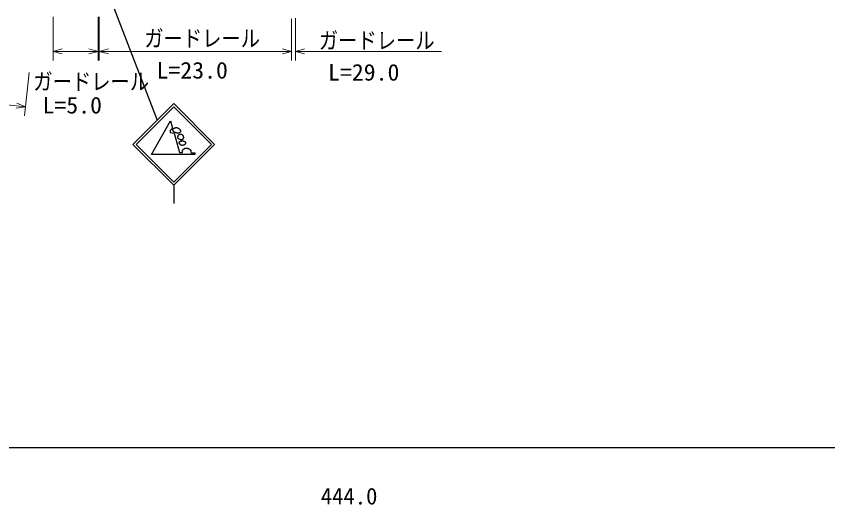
# Model space of a CAD drawing. Units: millimetres on the paper. Extents: x 40 to 680, y 20 to 380.
# Drawn here: x 475.4 to 564.7, y 198.7 to 252.5 of the extents above; entities that cross this region are included whole.
import ezdxf
from ezdxf.enums import TextEntityAlignment as Align

# ---------------------------------------------------------------- set-up
doc = ezdxf.new("R2010")
doc.units = ezdxf.units.MM
for name, color, linetype, lineweight in [('M-STR-HTXT', 7, 'Continuous', 13), ('M-STR-STRC', 7, 'Continuous', 25), ('M-TTL-BAND', 7, 'Continuous', 25)]:
    doc.layers.add(name, color=color, linetype=linetype, lineweight=lineweight)
doc.styles.add('ＭＳ ゴシック', font='')
doc.styles.get('ＭＳ ゴシック').set_extended_font_data('MS Gothic')

msp = doc.modelspace()

# ---------------------------------------------------------------- linework, layer by layer
at = {"layer": 'M-STR-HTXT'}
for p, q in [((479.412, 252.407), (479.412, 247.605)), ((484.362, 247.605), (484.362, 252.407)), ((484.505, 252.407), (484.505, 247.605)), ((505.669, 247.605), (505.669, 252.192)), ((506.096, 252.264), (506.096, 247.605)), ((479.412, 248.605), (480.412, 248.885)), ((480.412, 248.325), (479.412, 248.605)), ((479.412, 248.605), (484.362, 248.605)), ((483.362, 248.885), (484.362, 248.605)), ((484.362, 248.605), (483.362, 248.325)), ((484.505, 248.605), (485.505, 248.885)), ((485.505, 248.325), (484.505, 248.605)), ((484.505, 248.605), (505.669, 248.605)), ((504.669, 248.885), (505.669, 248.605)), ((505.669, 248.605), (504.669, 248.325)), ((506.096, 248.605), (507.096, 248.885)), ((507.096, 248.325), (506.096, 248.605)), ((506.096, 248.605), (522.164, 248.605)), ((476.279, 241.523), (476.794, 246.274)), ((447.906, 245.602), (476.387, 242.517)), ((476.387, 242.517), (475.363, 242.346)), ((475.423, 242.903), (476.387, 242.517))]:
    msp.add_line(p, q, dxfattribs=at)
at = {"layer": 'M-STR-STRC'}
for p, q in [((479.164, 271.288), (490.877, 241.06)), ((488.19, 238.372), (492.69, 242.872)), ((488.543, 238.372), (492.69, 242.519)), ((497.19, 238.372), (492.69, 242.872)), ((496.836, 238.372), (492.69, 242.519)), ((490.255, 237.261), (492.328, 240.962)), ((492.328, 240.962), (492.559, 240.154)), ((492.559, 240.154), (492.314, 239.923)), ((492.314, 239.923), (492.314, 239.671)), ((492.314, 239.671), (492.732, 239.606)), ((492.591, 239.956), (492.593, 239.977)), ((492.592, 239.935), (492.591, 239.956)), ((492.595, 239.916), (492.592, 239.935)), ((492.593, 239.977), (492.597, 239.999)), ((492.597, 239.999), (492.604, 240.021)), ((492.604, 240.021), (492.614, 240.042)), ((492.616, 239.872), (492.611, 239.881)), ((492.614, 240.042), (492.625, 240.063)), ((492.623, 239.864), (492.616, 239.872)), ((492.629, 239.854), (492.623, 239.864)), ((492.625, 240.063), (492.639, 240.081)), ((492.637, 239.844), (492.629, 239.854)), ((492.644, 239.834), (492.637, 239.844)), ((492.639, 240.081), (492.656, 240.097)), ((492.653, 239.822), (492.644, 239.834)), ((492.671, 239.799), (492.653, 239.822)), ((492.656, 240.097), (492.674, 240.111)), ((492.689, 239.778), (492.671, 239.799)), ((492.674, 240.111), (492.71, 240.132)), ((492.707, 239.76), (492.689, 239.778)), ((492.725, 239.745), (492.707, 239.76)), ((492.71, 240.132), (492.745, 240.152)), ((492.743, 239.732), (492.725, 239.745)), ((492.732, 239.606), (493.338, 237.478)), ((492.762, 239.721), (492.743, 239.732)), ((492.745, 240.152), (492.781, 240.17)), ((492.781, 239.711), (492.762, 239.721)), ((492.781, 240.17), (492.817, 240.186)), ((492.8, 239.702), (492.781, 239.711)), ((492.82, 239.693), (492.8, 239.702)), ((492.817, 240.186), (492.853, 240.2)), ((492.84, 239.685), (492.82, 239.693)), ((492.886, 239.668), (492.84, 239.685)), ((492.853, 240.2), (492.889, 240.211)), ((492.934, 239.652), (492.886, 239.668)), ((492.889, 240.211), (492.925, 240.219)), ((492.925, 240.219), (492.962, 240.223)), ((492.983, 239.637), (492.934, 239.652)), ((492.962, 240.223), (492.998, 240.223)), ((493.034, 239.625), (492.983, 239.637)), ((492.998, 240.223), (493.035, 240.219)), ((493.086, 239.616), (493.034, 239.625)), ((493.035, 240.219), (493.071, 240.211)), ((493.071, 240.211), (493.106, 240.201)), ((493.137, 239.611), (493.086, 239.616)), ((493.106, 240.201), (493.14, 240.188)), ((493.188, 239.612), (493.137, 239.611)), ((493.14, 240.188), (493.173, 240.173)), ((493.173, 240.173), (493.205, 240.155)), ((493.238, 239.619), (493.188, 239.612)), ((493.205, 240.155), (493.236, 240.134)), ((493.252, 239.42), (493.232, 239.405)), ((493.236, 240.134), (493.266, 240.112)), ((493.286, 239.634), (493.238, 239.619)), ((493.273, 239.432), (493.252, 239.42)), ((493.266, 240.112), (493.296, 240.087)), ((493.295, 239.444), (493.273, 239.432)), ((493.331, 239.656), (493.286, 239.634)), ((493.317, 239.454), (493.295, 239.444)), ((493.296, 240.087), (493.325, 240.06)), ((493.341, 239.462), (493.317, 239.454)), ((493.325, 240.06), (493.353, 240.031)), ((493.35, 239.669), (493.331, 239.656)), ((493.365, 239.468), (493.341, 239.462)), ((493.368, 239.683), (493.35, 239.669)), ((493.353, 240.031), (493.369, 240.013)), ((493.389, 239.473), (493.365, 239.468)), ((493.385, 239.698), (493.368, 239.683)), ((493.369, 240.013), (493.385, 239.994)), ((493.385, 239.994), (493.4, 239.974)), ((493.4, 239.715), (493.385, 239.698)), ((493.414, 239.477), (493.389, 239.473)), ((493.4, 239.974), (493.414, 239.955)), ((493.414, 239.732), (493.4, 239.715)), ((493.414, 239.955), (493.426, 239.934)), ((493.427, 239.751), (493.414, 239.732)), ((493.439, 239.478), (493.414, 239.477)), ((493.426, 239.934), (493.437, 239.914)), ((493.437, 239.77), (493.427, 239.751)), ((493.437, 239.914), (493.445, 239.893)), ((493.445, 239.79), (493.437, 239.77)), ((493.466, 239.478), (493.439, 239.478)), ((493.445, 239.893), (493.451, 239.872)), ((493.451, 239.809), (493.445, 239.79)), ((493.451, 239.872), (493.454, 239.851)), ((493.454, 239.829), (493.451, 239.809)), ((493.454, 239.851), (493.454, 239.829)), ((493.492, 239.476), (493.466, 239.478)), ((493.518, 239.472), (493.492, 239.476)), ((493.543, 239.466), (493.518, 239.472)), ((493.568, 239.458), (493.543, 239.466)), ((493.593, 239.449), (493.568, 239.458)), ((493.616, 239.437), (493.593, 239.449)), ((493.639, 239.424), (493.616, 239.437)), ((493.661, 239.41), (493.639, 239.424)), ((493.119, 239.196), (493.118, 239.186)), ((493.118, 239.186), (493.118, 239.175)), ((493.118, 239.175), (493.119, 239.165)), ((493.12, 239.206), (493.119, 239.196)), ((493.119, 239.165), (493.121, 239.155)), ((493.121, 239.217), (493.12, 239.206)), ((493.124, 239.227), (493.121, 239.217)), ((493.121, 239.155), (493.123, 239.145)), ((493.123, 239.145), (493.14, 239.103)), ((493.126, 239.237), (493.124, 239.227)), ((493.129, 239.247), (493.126, 239.237)), ((493.134, 239.264), (493.129, 239.247)), ((493.14, 239.279), (493.134, 239.264)), ((493.147, 239.295), (493.14, 239.279)), ((493.14, 239.103), (493.165, 239.065)), ((493.154, 239.31), (493.147, 239.295)), ((493.163, 239.325), (493.154, 239.31)), ((493.171, 239.339), (493.163, 239.325)), ((493.165, 239.065), (493.196, 239.03)), ((493.181, 239.352), (493.171, 239.339)), ((493.191, 239.365), (493.181, 239.352)), ((493.202, 239.377), (493.191, 239.365)), ((493.196, 239.03), (493.232, 239)), ((493.214, 239.389), (493.202, 239.377)), ((493.232, 239.405), (493.214, 239.389)), ((493.232, 239), (493.273, 238.974)), ((493.273, 238.974), (493.318, 238.952)), ((493.303, 238.545), (493.304, 238.561)), ((493.304, 238.53), (493.303, 238.545)), ((493.304, 238.561), (493.305, 238.577)), ((493.307, 238.515), (493.304, 238.53)), ((493.305, 238.577), (493.308, 238.592)), ((493.308, 238.592), (493.313, 238.608)), ((493.313, 238.608), (493.318, 238.622)), ((493.318, 238.952), (493.366, 238.935)), ((493.318, 238.622), (493.326, 238.636)), ((493.326, 238.636), (493.334, 238.648)), ((493.334, 238.648), (493.345, 238.659)), ((493.345, 238.659), (493.372, 238.682)), ((493.366, 238.935), (493.415, 238.922)), ((493.372, 238.682), (493.402, 238.701)), ((493.402, 238.701), (493.434, 238.716)), ((493.415, 238.922), (493.466, 238.914)), ((493.434, 238.716), (493.467, 238.729)), ((493.466, 238.914), (493.517, 238.911)), ((493.467, 238.729), (493.502, 238.739)), ((493.502, 238.739), (493.538, 238.746)), ((493.517, 238.911), (493.542, 238.911)), ((493.538, 238.746), (493.575, 238.751)), ((493.542, 238.911), (493.567, 238.913)), ((493.567, 238.913), (493.591, 238.916)), ((493.575, 238.751), (493.613, 238.754)), ((493.591, 238.916), (493.615, 238.921)), ((493.613, 238.754), (493.652, 238.755)), ((493.615, 238.921), (493.638, 238.928)), ((493.638, 238.928), (493.66, 238.936)), ((493.652, 238.755), (493.691, 238.754)), ((493.66, 238.936), (493.68, 238.947)), ((493.681, 239.393), (493.661, 239.41)), ((493.68, 238.947), (493.699, 238.96)), ((493.7, 239.375), (493.681, 239.393)), ((493.691, 238.754), (493.715, 238.753)), ((493.699, 238.96), (493.717, 238.975)), ((493.718, 239.356), (493.7, 239.375)), ((493.715, 238.753), (493.739, 238.751)), ((493.717, 238.975), (493.732, 238.992)), ((493.734, 239.336), (493.718, 239.356)), ((493.732, 238.992), (493.744, 239.007)), ((493.748, 239.314), (493.734, 239.336)), ((493.739, 238.751), (493.762, 238.749)), ((493.744, 239.007), (493.754, 239.024)), ((493.761, 239.292), (493.748, 239.314)), ((493.754, 239.024), (493.763, 239.04)), ((493.771, 239.268), (493.761, 239.292)), ((493.762, 238.749), (493.785, 238.746)), ((493.763, 239.04), (493.771, 239.057)), ((493.78, 239.244), (493.771, 239.268)), ((493.771, 239.057), (493.778, 239.075)), ((493.778, 239.075), (493.784, 239.093)), ((493.787, 239.219), (493.78, 239.244)), ((493.784, 239.093), (493.788, 239.111)), ((493.785, 238.746), (493.807, 238.742)), ((493.791, 239.194), (493.787, 239.219)), ((493.788, 239.111), (493.791, 239.13)), ((493.793, 239.168), (493.791, 239.194)), ((493.791, 239.13), (493.793, 239.149)), ((493.793, 239.149), (493.793, 239.168)), ((493.807, 238.742), (493.828, 238.737)), ((493.828, 238.737), (493.849, 238.73)), ((493.849, 238.73), (493.87, 238.722)), ((493.87, 238.722), (493.889, 238.711)), ((493.889, 238.711), (493.908, 238.699)), ((493.908, 238.699), (493.923, 238.687)), ((493.923, 238.687), (493.938, 238.673)), ((493.938, 238.673), (493.951, 238.659)), ((493.951, 238.659), (493.963, 238.643)), ((493.963, 238.643), (493.974, 238.627)), ((493.974, 238.627), (493.983, 238.609)), ((493.983, 238.609), (493.99, 238.592)), ((493.99, 238.592), (493.996, 238.573)), ((493.996, 238.573), (494, 238.555)), ((494, 238.555), (494.001, 238.536)), ((494.001, 238.536), (494, 238.521)), ((488.19, 238.372), (492.69, 233.872)), ((488.543, 238.372), (492.69, 234.225)), ((492.69, 234.225), (496.836, 238.372)), ((492.69, 233.872), (497.19, 238.372)), ((493.312, 238.498), (493.307, 238.515)), ((493.318, 238.481), (493.312, 238.498)), ((493.327, 238.466), (493.318, 238.481)), ((493.338, 238.452), (493.327, 238.466)), ((493.35, 238.437), (493.338, 238.452)), ((493.363, 238.423), (493.35, 238.437)), ((493.378, 238.409), (493.363, 238.423)), ((493.393, 238.394), (493.378, 238.409)), ((493.41, 238.378), (493.393, 238.394)), ((493.428, 238.36), (493.41, 238.378)), ((493.45, 238.339), (493.428, 238.36)), ((493.473, 238.321), (493.45, 238.339)), ((493.495, 238.306), (493.473, 238.321)), ((493.517, 238.294), (493.495, 238.306)), ((493.54, 238.284), (493.517, 238.294)), ((493.562, 238.276), (493.54, 238.284)), ((493.585, 238.271), (493.562, 238.276)), ((493.608, 238.267), (493.585, 238.271)), ((493.631, 238.266), (493.608, 238.267)), ((493.655, 238.266), (493.631, 238.266)), ((493.648, 237.687), (493.661, 237.705)), ((493.648, 237.478), (493.648, 237.687)), ((493.685, 238.268), (493.655, 238.266)), ((493.661, 237.705), (493.674, 237.724)), ((493.674, 237.724), (493.686, 237.743)), ((493.716, 238.273), (493.685, 238.268)), ((493.686, 237.743), (493.699, 237.761)), ((493.699, 237.761), (493.713, 237.778)), ((493.713, 237.778), (493.727, 237.796)), ((493.746, 238.28), (493.716, 238.273)), ((493.727, 237.796), (493.741, 237.813)), ((493.741, 237.813), (493.756, 237.829)), ((493.777, 238.29), (493.746, 238.28)), ((493.756, 237.829), (493.772, 237.844)), ((493.772, 237.844), (493.788, 237.859)), ((493.807, 238.302), (493.777, 238.29)), ((493.788, 237.859), (493.817, 237.88)), ((493.836, 238.316), (493.807, 238.302)), ((493.817, 237.88), (493.847, 237.9)), ((493.864, 238.333), (493.836, 238.316)), ((493.847, 237.9), (493.879, 237.916)), ((493.891, 238.352), (493.864, 238.333)), ((493.879, 237.916), (493.913, 237.931)), ((493.915, 238.373), (493.891, 238.352)), ((493.913, 237.931), (493.948, 237.943)), ((493.938, 238.396), (493.915, 238.373)), ((493.949, 238.409), (493.938, 238.396)), ((493.948, 237.943), (493.983, 237.952)), ((493.959, 238.421), (493.949, 238.409)), ((493.968, 238.435), (493.959, 238.421)), ((493.976, 238.448), (493.968, 238.435)), ((493.983, 238.462), (493.976, 238.448)), ((493.989, 238.477), (493.983, 238.462)), ((493.983, 237.952), (494.02, 237.959)), ((493.994, 238.491), (493.989, 238.477)), ((493.998, 238.506), (493.994, 238.491)), ((494, 238.521), (493.998, 238.506)), ((494.02, 237.959), (494.056, 237.964)), ((494.056, 237.964), (494.093, 237.966)), ((494.093, 237.966), (494.129, 237.965)), ((494.129, 237.965), (494.164, 237.962)), ((494.164, 237.962), (494.198, 237.957)), ((494.198, 237.957), (494.233, 237.949)), ((494.233, 237.949), (494.266, 237.939)), ((494.266, 237.939), (494.299, 237.927)), ((494.299, 237.927), (494.332, 237.912)), ((494.332, 237.912), (494.364, 237.896)), ((494.364, 237.896), (494.395, 237.878)), ((494.395, 237.878), (494.426, 237.859)), ((494.426, 237.859), (494.457, 237.838)), ((494.457, 237.838), (494.473, 237.826)), ((494.473, 237.826), (494.488, 237.815)), ((494.488, 237.815), (494.502, 237.802)), ((494.502, 237.802), (494.516, 237.79)), ((494.516, 237.79), (494.529, 237.777)), ((494.529, 237.777), (494.541, 237.763)), ((494.541, 237.763), (494.551, 237.749)), ((494.551, 237.749), (494.56, 237.734)), ((494.56, 237.734), (494.568, 237.719)), ((494.568, 237.719), (494.573, 237.703)), ((494.573, 237.703), (494.576, 237.689)), ((494.576, 237.689), (494.578, 237.675)), ((494.577, 237.631), (494.576, 237.616)), ((494.578, 237.646), (494.577, 237.631)), ((494.578, 237.675), (494.578, 237.661)), ((494.578, 237.661), (494.578, 237.646)), ((495.026, 237.261), (490.255, 237.261)), ((493.338, 237.478), (493.648, 237.478)), ((494.566, 237.516), (494.565, 237.506)), ((494.565, 237.456), (495.026, 237.456)), ((494.567, 237.536), (494.566, 237.526)), ((494.566, 237.526), (494.566, 237.516)), ((494.568, 237.556), (494.567, 237.546)), ((494.567, 237.546), (494.567, 237.536)), ((494.57, 237.571), (494.568, 237.556)), ((494.572, 237.586), (494.57, 237.571)), ((494.574, 237.601), (494.572, 237.586)), ((494.576, 237.616), (494.574, 237.601)), ((495.026, 237.456), (495.026, 237.261)), ((492.69, 233.872), (492.69, 231.872))]:
    msp.add_line(p, q, dxfattribs=at)
at = {"layer": 'M-TTL-BAND'}
msp.add_line((40, 205), (579, 205), dxfattribs=at)

# ---------------------------------------------------------------- texts
at = {"layer": 'M-STR-HTXT', "style": 'ＭＳ ゴシック'}
for s, width, p in [('ガードレール', 0.85, (489.445, 248.576)), ('ガードレール', 0.85, (508.667, 248.35)), ('L=23.0', 1.05, (490.802, 245.071)), ('L=29.0', 1.05, (509.684, 244.845)), ('ガードレール', 0.85, (477.233, 243.827)), ('L=5.0', 1.05, (478.251, 241.227))]:
    msp.add_text(s, height=1.833, dxfattribs=dict(at, width=width)).set_placement(p, align=Align.BOTTOM_LEFT)
at = {"layer": 'M-TTL-BAND', "style": 'ＭＳ ゴシック'}
msp.add_text('444.0', height=1.833, dxfattribs=at).set_placement((512, 198.195), align=Align.BOTTOM_CENTER)

doc.saveas('drawing.dxf')
